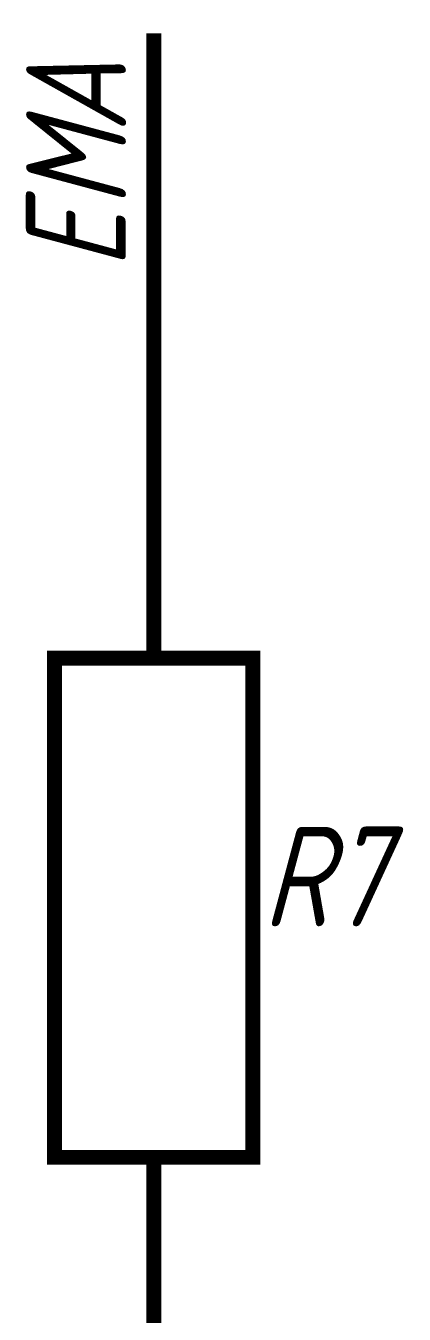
# Model space of a CAD drawing. Extents: x 196 to 1101, y 70 to 664.
# Drawn here: x 519.46 to 527.05, y 150.52 to 176.33 of the extents above; entities that cross this region are included whole.
import ezdxf

# ---------------------------------------------------------------- set-up
doc = ezdxf.new("R2010")
doc.units = 0
doc.header["$MEASUREMENT"] = 0
doc.layers.add('Sheet', color=255, linetype='CONTINUOUS')
doc.styles.add('GOST type A0', font='', dxfattribs={"oblique": 15, "height": 3.5})
doc.styles.get('GOST type A0').set_extended_font_data('GOST type A')

msp = doc.modelspace()

# ---------------------------------------------------------------- linework, layer by layer
at = {"layer": 'Sheet', "const_width": 0.3}
for points in [[(522.031, 166.179), (522.031, 176.182)], [(522.031, 163.662), (522.031, 166.179)], [(522.031, 153.659), (522.031, 151.173)], [(522.031, 151.173), (522.031, 146.171), (522.031, 146.171)]]:
    msp.add_lwpolyline(points, dxfattribs=at)
msp.add_lwpolyline([(520.043, 163.662), (524.018, 163.662), (524.018, 153.659), (520.043, 153.659), (520.043, 163.662)], close=True, dxfattribs=at)

# ---------------------------------------------------------------- texts
at = {"layer": 'Sheet', "style": 'GOST type A0', "oblique": 15}
for s, p in [('A', (521.472, 174.194)), ('M', (521.472, 172.703)), ('E', (521.472, 171.46))]:
    msp.add_text(s, height=2, rotation=90, dxfattribs=at).set_placement(p)
msp.add_text('R7', height=2, dxfattribs=at).set_placement((524.204, 158.288))

doc.saveas('drawing.dxf')
